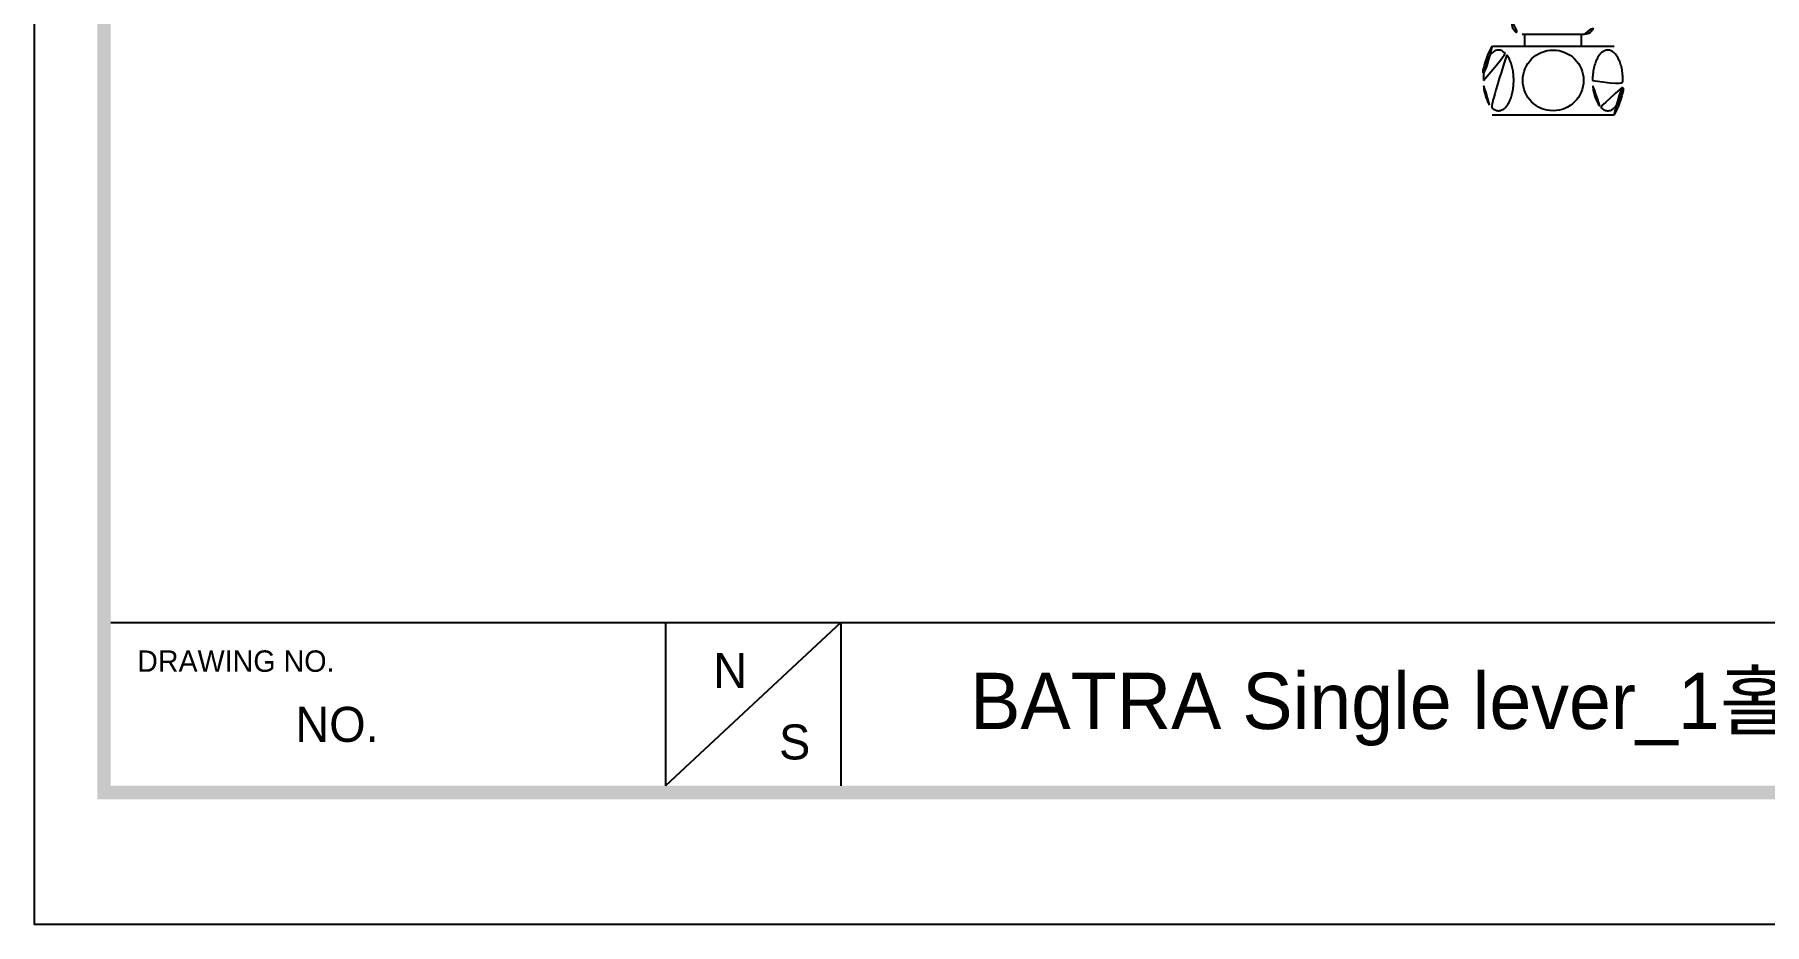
# Model space of a CAD drawing. Extents: x 16296660632 to 16296672714, y -37409619871 to -37409617455.
# Drawn here: x 16296671793.8 to 16296672095.5, y -37409618103.6 to -37409617948.2 of the extents above; entities that cross this region are included whole.
import ezdxf

# ---------------------------------------------------------------- set-up
doc = ezdxf.new("R2010")
doc.units = 0
doc.header["$LTSCALE"] = 10
doc.header["$MEASUREMENT"] = 0
doc.layers.get('0').update_dxf_attribs({"linetype": 'CONTINUOUS'})
doc.styles.add('Daelim Dimension', font='')
doc.styles.get('Daelim Dimension').set_extended_font_data('나눔고딕')

msp = doc.modelspace()

# ---------------------------------------------------------------- linework, layer by layer
at = {"color": 7, "linetype": 'Continuous'}
for p, q in [((16296672064.0436, -37409617948.239143), (16296672053.243601, -37409617948.239143)), ((16296672053.725809, -37409617950.239143), (16296672053.725809, -37409617948.239143)), ((16296672063.561399, -37409617950.239143), (16296672063.561399, -37409617948.239143)), ((16296672048.009501, -37409617950.239143), (16296672069.2777, -37409617950.239143)), ((16296672048.009501, -37409617962.239143), (16296672069.2777, -37409617962.239143))]:
    msp.add_line(p, q, dxfattribs=at)
at = {"color": 5}
msp.add_line((16296671807.02898, -37409618050.856003), (16296672549.422501, -37409618050.856003), dxfattribs=at)
at = {"color": 5, "ltscale": 40}
for p, q in [((16296671903.830259, -37409618050.856003), (16296671903.830259, -37409618079.389397)), ((16296671903.830259, -37409618050.856003), (16296671903.830259, -37409618079.389397)), ((16296671934.368059, -37409618050.856003), (16296671903.830259, -37409618079.389397)), ((16296671934.368059, -37409618050.856003), (16296671903.830259, -37409618079.389397)), ((16296671934.368059, -37409618050.856003), (16296671934.368059, -37409618079.389397)), ((16296671934.368059, -37409618050.856003), (16296671934.368059, -37409618079.389397))]:
    msp.add_line(p, q, dxfattribs=at)
at = {"color": 2}
msp.add_lwpolyline([(16296671793.750851, -37409617455.355309), (16296672714.038799, -37409617455.355309), (16296672714.038799, -37409618103.587517), (16296671793.750851, -37409618103.587517)], close=True, dxfattribs=at)
at = {"ltscale": 0.5}
msp.add_lwpolyline([(16296671793.750851, -37409617455.355309), (16296672714.038799, -37409617455.355309), (16296672714.038799, -37409618103.587517), (16296671793.750851, -37409618103.587517)], close=True, dxfattribs=at)
at = {"color": 7, "linetype": 'Continuous'}
msp.add_circle((16296672058.6436, -37409617956.239143), 5.299443, dxfattribs=at)
for centre, radius, start, end in [((16296672053.243601, -37409617946.490723), 1.748411, 168.001071, 270), ((16296672064.0436, -37409617946.490723), 1.748411, 270, 11.998929), ((16296672058.6436, -37409617956.239143), 12.21, 150.56726215, 209.43273785), ((16296672058.6436, -37409617956.239143), 12.21, 330.56726215, 29.43273785)]:
    msp.add_arc(centre, radius, start, end, dxfattribs=at)
for points, knots in [([(16296672046.4676, -37409617956.243736), (16296672046.4674, -37409617955.776314), (16296672046.52655, -37409617954.864754), (16296672046.790449, -37409617953.579178), (16296672047.20997, -37409617952.472992), (16296672047.69206, -37409617951.722198), (16296672048.1409, -37409617951.295486), (16296672048.48181, -37409617951.077904), (16296672048.83783, -37409617950.952858), (16296672049.201611, -37409617950.926086), (16296672049.562941, -37409617950.998741), (16296672049.912809, -37409617951.167358), (16296672050.24468, -37409617951.426033), (16296672050.44125, -37409617951.643143), (16296672050.53594, -37409617951.763184)], [0, 0, 0, 0, 0.1729618567, 0.3368571786, 0.4838416208, 0.6087648355, 0.6628122703, 0.7118932416, 0.7573206921, 0.8010091216, 0.8452228461, 0.8921340084, 0.9434295897, 1, 1, 1, 1]), ([(16296672050.53594, -37409617951.763184), (16296672050.69593, -37409617951.966011), (16296672050.9881, -37409617952.437149), (16296672051.32411, -37409617953.2435), (16296672051.57473, -37409617954.166), (16296672051.73019, -37409617955.168892), (16296672051.78441, -37409617956.2136), (16296672051.73521, -37409617957.259277), (16296672051.58457, -37409617958.265182), (16296672051.338369, -37409617959.192307), (16296672051.006109, -37409617960.005363), (16296672050.599159, -37409617960.674294), (16296672050.130251, -37409617961.17527), (16296672049.68181, -37409617961.440086), (16296672049.317329, -37409617961.532501), (16296672049.047911, -37409617961.545761), (16296672048.779421, -37409617961.504379), (16296672048.41684, -37409617961.373688), (16296672047.978029, -37409617961.063553), (16296672047.697281, -37409617960.725319), (16296672047.56427, -37409617960.532883)], [0, 0, 0, 0, 0.0594094739, 0.1265957658, 0.2002998401, 0.2786958863, 0.3595518071, 0.4404661597, 0.519035733, 0.5930186879, 0.6605480476, 0.7203526979, 0.7721129938, 0.8169457081, 0.8377272222, 0.8580632195, 0.8785563083, 0.8997885045, 0.9462036332, 1, 1, 1, 1]), ([(16296672065.520161, -37409617956.243736), (16296672065.52, -37409617955.874359), (16296672065.55748, -37409617955.146927), (16296672065.725269, -37409617954.097198), (16296672065.997379, -37409617953.138947), (16296672066.362101, -37409617952.312218), (16296672066.806471, -37409617951.650238), (16296672067.31711, -37409617951.178596), (16296672067.802, -37409617950.965912), (16296672068.186131, -37409617950.929939), (16296672068.57056, -37409617950.975388), (16296672069.053671, -37409617951.200027), (16296672069.560711, -37409617951.683281), (16296672070.0009, -37409617952.355522), (16296672070.36068, -37409617953.190811), (16296672070.627001, -37409617954.155441), (16296672070.78862, -37409617955.209312), (16296672070.838579, -37409617956.307297), (16296672070.79541, -37409617957.046532), (16296672070.753759, -37409617957.413208)], [0, 0, 0, 0, 0.0791765517, 0.1557927633, 0.2274126002, 0.2921244424, 0.3487171461, 0.3971839951, 0.4393162146, 0.4592830169, 0.4792876425, 0.5216993286, 0.5706089812, 0.6276848973, 0.6928332269, 0.7648061608, 0.8416296592, 0.9208961588, 1, 1, 1, 1]), ([(16296672047.56427, -37409617960.532883), (16296672047.382071, -37409617960.269257), (16296672047.061489, -37409617959.65815), (16296672046.72505, -37409617958.627007), (16296672046.51516, -37409617957.468323), (16296672046.467779, -37409617956.657349), (16296672046.4676, -37409617956.243736)], [0, 0, 0, 0, 0.2143769391, 0.4580194468, 0.7232991809, 1, 1, 1, 1]), ([(16296672066.761641, -37409617960.728188), (16296672066.55587, -37409617960.469994), (16296672066.19248, -37409617959.848648), (16296672065.812599, -37409617958.776283), (16296672065.574181, -37409617957.549957), (16296672065.52035, -37409617956.685783), (16296672065.520161, -37409617956.243736)], [0, 0, 0, 0, 0.209572817, 0.45209059, 0.7194147945, 1, 1, 1, 1]), ([(16296672070.753759, -37409617957.413208), (16296672070.708361, -37409617957.81279), (16296672070.57542, -37409617958.575783), (16296672070.240179, -37409617959.624229), (16296672069.852261, -37409617960.375526), (16296672069.484699, -37409617960.854347), (16296672069.12286, -37409617961.212318), (16296672068.706779, -37409617961.462189), (16296672068.26701, -37409617961.547829), (16296672067.943859, -37409617961.532249), (16296672067.625429, -37409617961.438553), (16296672067.31706, -37409617961.270027), (16296672067.023199, -37409617961.030388), (16296672066.84688, -37409617960.835136), (16296672066.761641, -37409617960.728188)], [0, 0, 0, 0, 0.1745787573, 0.3350872446, 0.4763254417, 0.5389649579, 0.5963015663, 0.6970520248, 0.7433568093, 0.7890797121, 0.8361298641, 0.8862203369, 0.9406299923, 1, 1, 1, 1])]:
    msp.add_open_spline(points, degree=3, knots=knots, dxfattribs=at)
at = {"color": 5, "ltscale": 40}
for points in [[(16296671804.670851, -37409617466.275307), (16296671807.02898, -37409617466.275307), (16296671804.670851, -37409618081.747543), (16296671807.02898, -37409618079.389397)], [(16296672703.118799, -37409618081.747543), (16296672700.76067, -37409618079.389397), (16296671804.670851, -37409618081.747543), (16296671807.02898, -37409618079.389397)]]:
    msp.add_trace(points, dxfattribs=at)

# ---------------------------------------------------------------- texts
at = {"color": 5, "ltscale": 40, "style": 'Daelim Dimension'}
msp.add_text('DRAWING NO.', height=3.7368116, dxfattribs=at).set_placement((16296671811.642719, -37409618059.488457))
at = {"char_height": 6.1152, "attachment_point": 1, "style": 'Daelim Dimension'}
for s, insert, width in [('N', (16296671912.136141, -37409618056.205513), 8.53442508), ('NO.', (16296671839.2365, -37409618065.600189), 38.3627989), ('S', (16296671923.610941, -37409618068.669853), 8.53442508)]:
    msp.add_mtext(s, dxfattribs=dict(at, insert=insert, width=width))
at = {"color": 2, "insert": (16296671956.95351, -37409618059.650543), "char_height": 9.828, "width": 379.15283589, "attachment_point": 1, "style": 'Daelim Dimension'}
msp.add_mtext('{\\f나눔고딕|b0|i0|c129|p50;BATRA Single lever_1홀 세면샤워수전_BFB-626}', dxfattribs=at)

doc.saveas('drawing.dxf')
